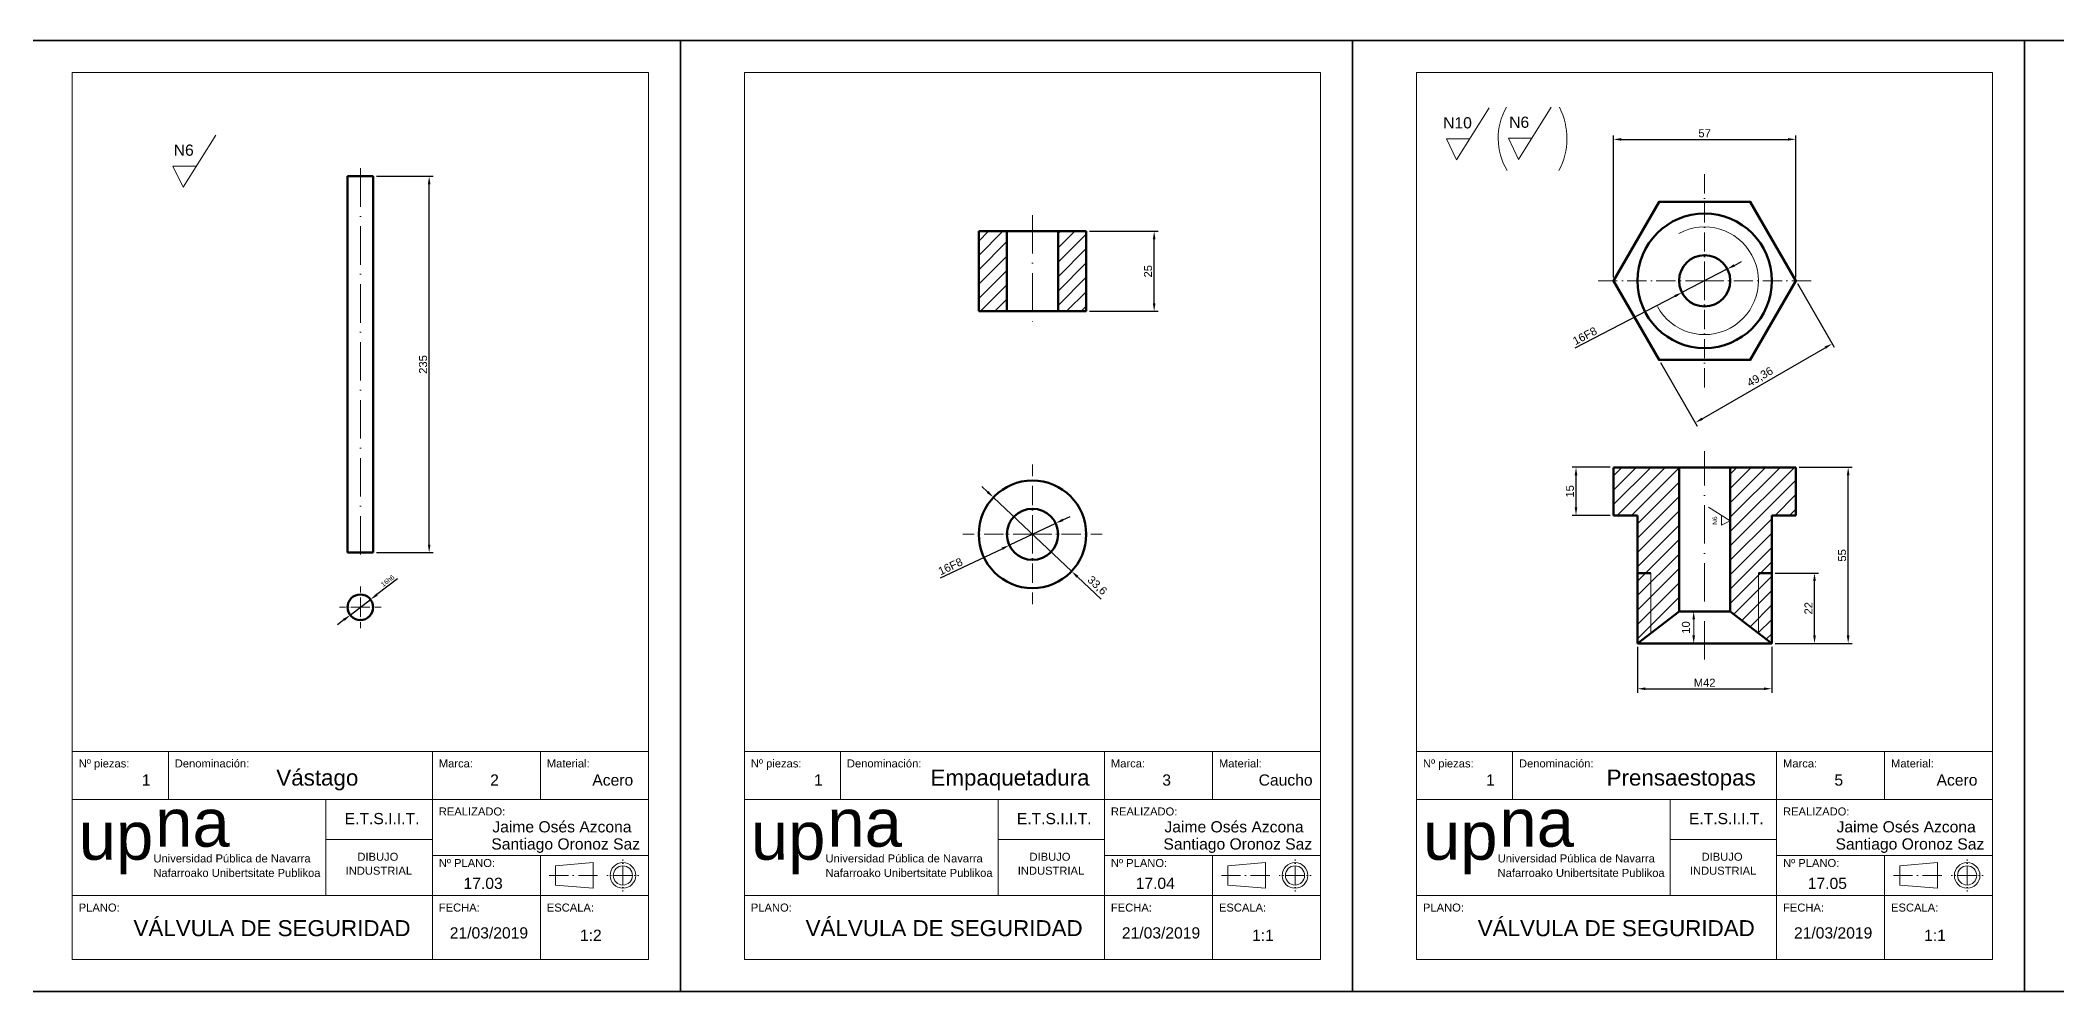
# Model space of a CAD drawing. Header units: millimetres. Extents: x 1800 to 4530, y 1899 to 2196.
# Drawn here: x 2440 to 3070, y 1899 to 2196 of the extents above; entities that cross this region are included whole.
import ezdxf

# ---------------------------------------------------------------- set-up
doc = ezdxf.new("R2010")
doc.units = ezdxf.units.MM
doc.linetypes.add('ACAD_ISO10W100', pattern=[18, 12, -3, 0, -3])
for name, color, linetype, lineweight in [('010_formato', 5, 'Continuous', 35), ('015_cajetin', 4, 'Continuous', 18), ('020-rotulación_textos', 4, 'Continuous', 18), ('030_linea_continua_gruesa', 7, 'Continuous', 50), ('031_linea_continua_fina', 4, 'Continuous', 18), ('034_ejes', 2, 'ACAD_ISO10W100', 18), ('035_rayados_sombreados', 3, 'Continuous', 18), ('040_cotas.', 1, 'Continuous', 18)]:
    doc.layers.add(name, color=color, linetype=linetype, lineweight=lineweight)
doc.styles.add('Arial 1.5', font='arial.ttf', dxfattribs={"height": 1.5})
doc.styles.add('Arial 15', font='arial.ttf', dxfattribs={"height": 15})
doc.styles.add('Arial 2.5', font='arial.ttf', dxfattribs={"height": 2.5})
doc.styles.add('Arial 3.5', font='arial.ttf', dxfattribs={"height": 3.5})
doc.styles.add('Arial 5', font='arial.ttf', dxfattribs={"height": 5})
doc.dimstyles.new('Cotas', dxfattribs={"dimtxt": 2.5, "dimasz": 2.5, "dimexe": 1.25, "dimexo": 1, "dimtad": 1, "dimtxsty": 'Arial 2.5', "dimcen": 2.5, "dimadec": 0, "dimazin": 0, "dimtfac": 1, "dimtmove": 0, "dimatfit": 3, "dimfxl": 1, "dimarcsym": 0})
doc.dimstyles.new('COTAS FIGURA 1', dxfattribs={"dimtxt": 1.5, "dimasz": 2.5, "dimexe": 1.25, "dimexo": 1, "dimtad": 1, "dimtxsty": 'Arial 1.5', "dimcen": 2.5, "dimadec": 0, "dimazin": 0, "dimtfac": 1, "dimtmove": 0, "dimatfit": 3, "dimfxl": 1, "dimarcsym": 0})

# ---------------------------------------------------------------- blocks, each defined once
blk = doc.blocks.new('*D18')
at = {"layer": '040_cotas.', "color": 0, "lineweight": -2, "transparency": 16777216}
for p, q in [((2544.98, 2153.12), (2562.72, 2153.12)), ((2561.47, 2038.12), (2561.47, 2150.62)), ((2544.98, 2035.62), (2562.72, 2035.62))]:
    blk.add_line(p, q, dxfattribs=at)
at = {"layer": '040_cotas.', "color": 0, "transparency": 16777216}
for points in [[(2561.06, 2150.62), (2561.89, 2150.62), (2561.47, 2153.12)], [(2561.06, 2038.12), (2561.89, 2038.12), (2561.47, 2035.62)]]:
    blk.add_solid(points, dxfattribs=at)
at = {"layer": 'Defpoints', "color": 0, "transparency": 16777216}
for p in [(2543.98, 2153.12), (2561.47, 2153.12), (2543.98, 2035.62)]:
    blk.add_point(p, dxfattribs=at)
at = {"layer": '040_cotas.', "color": 0, "transparency": 16777216, "insert": (2559.57, 2094.37), "char_height": 2.5, "attachment_point": 5, "rotation": 90, "style": 'Arial 2.5'}
blk.add_mtext('235', dxfattribs=at)
blk = doc.blocks.new('*D23')
at = {"layer": '040_cotas.', "color": 0, "lineweight": -2, "transparency": 16777216}
for p, q in [((2767.78, 2135.97), (2789.24, 2135.97)), ((2787.99, 2113.47), (2787.99, 2133.47)), ((2767.78, 2110.97), (2789.24, 2110.97))]:
    blk.add_line(p, q, dxfattribs=at)
at = {"layer": '040_cotas.', "color": 0, "transparency": 16777216}
for points in [[(2787.58, 2133.47), (2788.41, 2133.47), (2787.99, 2135.97)], [(2787.58, 2113.47), (2788.41, 2113.47), (2787.99, 2110.97)]]:
    blk.add_solid(points, dxfattribs=at)
at = {"layer": 'Defpoints', "color": 0, "transparency": 16777216}
for p in [(2766.78, 2135.97), (2787.99, 2135.97), (2766.78, 2110.97)]:
    blk.add_point(p, dxfattribs=at)
at = {"layer": '040_cotas.', "color": 0, "transparency": 16777216, "insert": (2786.09, 2123.47), "char_height": 2.5, "attachment_point": 5, "rotation": 90, "style": 'Arial 2.5'}
blk.add_mtext('25', dxfattribs=at)
blk = doc.blocks.new('*D24')
at = {"layer": '040_cotas.', "color": 0, "lineweight": -2, "transparency": 16777216}
for p, q in [((2757.21, 2044.77), (2742.74, 2037.92)), ((2759.47, 2045.84), (2761.73, 2046.91)), ((2721.22, 2027.73), (2740.48, 2036.85))]:
    blk.add_line(p, q, dxfattribs=at)
at = {"layer": '040_cotas.', "color": 0, "transparency": 16777216}
for points in [[(2759.29, 2046.21), (2759.64, 2045.46), (2757.21, 2044.77)], [(2740.31, 2037.23), (2740.66, 2036.47), (2742.74, 2037.92)]]:
    blk.add_solid(points, dxfattribs=at)
at = {"layer": 'Defpoints', "color": 0, "transparency": 16777216}
for p in [(2757.21, 2044.77), (2742.74, 2037.92)]:
    blk.add_point(p, dxfattribs=at)
at = {"layer": '040_cotas.', "color": 0, "transparency": 16777216, "insert": (2724.33, 2031.31), "char_height": 2.5, "attachment_point": 5, "rotation": 25.32961, "style": 'Arial 2.5'}
blk.add_mtext('16F8', dxfattribs=at)
blk = doc.blocks.new('*D25')
at = {"layer": '040_cotas.', "color": 0, "lineweight": -2, "transparency": 16777216}
for p, q in [((2735.94, 2054.6), (2734.13, 2056.31)), ((2737.76, 2052.88), (2762.19, 2029.81)), ((2771.45, 2021.06), (2764.01, 2028.09))]:
    blk.add_line(p, q, dxfattribs=at)
at = {"layer": '040_cotas.', "color": 0, "transparency": 16777216}
for points in [[(2736.23, 2054.9), (2735.66, 2054.29), (2737.76, 2052.88)], [(2764.29, 2028.39), (2763.72, 2027.79), (2762.19, 2029.81)]]:
    blk.add_solid(points, dxfattribs=at)
at = {"layer": 'Defpoints', "color": 0, "transparency": 16777216}
for p in [(2737.76, 2052.88), (2762.19, 2029.81)]:
    blk.add_point(p, dxfattribs=at)
at = {"layer": '040_cotas.', "color": 0, "transparency": 16777216, "insert": (2770.1, 2025.26), "char_height": 2.5, "attachment_point": 5, "rotation": 316.6335, "style": 'Arial 2.5'}
blk.add_mtext('33,6', dxfattribs=at)
blk = doc.blocks.new('*D70')
at = {"layer": '040_cotas.', "color": 0, "lineweight": -2, "transparency": 16777216}
for p, q in [((2931.48, 2121.5), (2931.48, 2165.9)), ((2933.98, 2164.65), (2985.98, 2164.65)), ((2988.48, 2121.5), (2988.48, 2165.9))]:
    blk.add_line(p, q, dxfattribs=at)
at = {"layer": '040_cotas.', "color": 0, "transparency": 16777216}
for points in [[(2933.98, 2165.07), (2933.98, 2164.23), (2931.48, 2164.65)], [(2985.98, 2165.07), (2985.98, 2164.23), (2988.48, 2164.65)]]:
    blk.add_solid(points, dxfattribs=at)
at = {"layer": 'Defpoints', "color": 0, "transparency": 16777216}
for p in [(2988.48, 2164.65), (2931.48, 2120.5), (2988.48, 2120.5)]:
    blk.add_point(p, dxfattribs=at)
at = {"layer": '040_cotas.', "color": 0, "transparency": 16777216, "insert": (2959.98, 2166.55), "char_height": 2.5, "attachment_point": 5, "style": 'Arial 2.5'}
blk.add_mtext('57', dxfattribs=at)
blk = doc.blocks.new('*D71')
at = {"layer": '040_cotas.', "color": 0, "lineweight": -2, "transparency": 16777216}
for p, q in [((2988.98, 2119.63), (3000.44, 2099.78)), ((2959.23, 2077.43), (2997.65, 2099.61)), ((2946.23, 2094.95), (2957.69, 2075.1))]:
    blk.add_line(p, q, dxfattribs=at)
at = {"layer": '040_cotas.', "color": 0, "transparency": 16777216}
for points in [[(2997.44, 2099.97), (2997.86, 2099.25), (2999.81, 2100.86)], [(2959.02, 2077.79), (2959.44, 2077.07), (2957.06, 2076.18)]]:
    blk.add_solid(points, dxfattribs=at)
at = {"layer": 'Defpoints', "color": 0, "transparency": 16777216}
for p in [(2988.48, 2120.5), (2999.81, 2100.86), (2945.73, 2095.82)]:
    blk.add_point(p, dxfattribs=at)
at = {"layer": '040_cotas.', "color": 0, "transparency": 16777216, "insert": (2977.37, 2090.37), "char_height": 2.5, "attachment_point": 5, "rotation": 30, "style": 'Arial 2.5'}
blk.add_mtext('49,36', dxfattribs=at)
blk = doc.blocks.new('*D72')
at = {"layer": '040_cotas.', "color": 0, "lineweight": -2, "transparency": 16777216}
for p, q in [((2967.08, 2124.18), (2952.87, 2116.82)), ((2969.3, 2125.32), (2971.52, 2126.47)), ((2919.58, 2099.6), (2950.65, 2115.67))]:
    blk.add_line(p, q, dxfattribs=at)
at = {"layer": '040_cotas.', "color": 0, "transparency": 16777216}
for points in [[(2969.11, 2125.69), (2969.49, 2124.95), (2967.08, 2124.18)], [(2950.46, 2116.04), (2950.84, 2115.3), (2952.87, 2116.82)]]:
    blk.add_solid(points, dxfattribs=at)
at = {"layer": 'Defpoints', "color": 0, "transparency": 16777216}
for p in [(2967.08, 2124.18), (2952.87, 2116.82)]:
    blk.add_point(p, dxfattribs=at)
at = {"layer": '040_cotas.', "color": 0, "transparency": 16777216, "insert": (2922.56, 2103.29), "char_height": 2.5, "attachment_point": 5, "rotation": 27.35288, "style": 'Arial 2.5'}
blk.add_mtext('16F8', dxfattribs=at)
blk = doc.blocks.new('*D73')
at = {"layer": '040_cotas.', "color": 0, "lineweight": -2, "transparency": 16777216}
for p, q in [((2981.98, 2029.26), (2995.56, 2029.26)), ((2994.31, 2009.76), (2994.31, 2026.76)), ((2981.98, 2007.26), (2995.56, 2007.26))]:
    blk.add_line(p, q, dxfattribs=at)
at = {"layer": '040_cotas.', "color": 0, "transparency": 16777216}
for points in [[(2993.9, 2026.76), (2994.73, 2026.76), (2994.31, 2029.26)], [(2993.9, 2009.76), (2994.73, 2009.76), (2994.31, 2007.26)]]:
    blk.add_solid(points, dxfattribs=at)
at = {"layer": 'Defpoints', "color": 0, "transparency": 16777216}
for p in [(2980.98, 2029.26), (2994.31, 2029.26), (2980.98, 2007.26)]:
    blk.add_point(p, dxfattribs=at)
at = {"layer": '040_cotas.', "color": 0, "transparency": 16777216, "insert": (2992.43, 2018.26), "char_height": 2.5, "attachment_point": 5, "rotation": 90, "style": 'Arial 2.5'}
blk.add_mtext('22', dxfattribs=at)
blk = doc.blocks.new('*D74')
at = {"layer": '040_cotas.', "color": 0, "lineweight": -2, "transparency": 16777216}
for p, q in [((2989.48, 2062.26), (3006.08, 2062.26)), ((3004.83, 2009.76), (3004.83, 2059.76)), ((2981.98, 2007.26), (3006.08, 2007.26))]:
    blk.add_line(p, q, dxfattribs=at)
at = {"layer": '040_cotas.', "color": 0, "transparency": 16777216}
for points in [[(3004.41, 2059.76), (3005.24, 2059.76), (3004.83, 2062.26)], [(3004.41, 2009.76), (3005.24, 2009.76), (3004.83, 2007.26)]]:
    blk.add_solid(points, dxfattribs=at)
at = {"layer": 'Defpoints', "color": 0, "transparency": 16777216}
for p in [(2988.48, 2062.26), (3004.83, 2062.26), (2980.98, 2007.26)]:
    blk.add_point(p, dxfattribs=at)
at = {"layer": '040_cotas.', "color": 0, "transparency": 16777216, "insert": (3002.93, 2034.76), "char_height": 2.5, "attachment_point": 5, "rotation": 90, "style": 'Arial 2.5'}
blk.add_mtext('55', dxfattribs=at)
blk = doc.blocks.new('*D75')
at = {"layer": '040_cotas.', "color": 0, "lineweight": -2, "transparency": 16777216}
for p, q in [((2930.48, 2062.26), (2918.55, 2062.26)), ((2919.8, 2049.76), (2919.8, 2059.76)), ((2930.48, 2047.26), (2918.55, 2047.26))]:
    blk.add_line(p, q, dxfattribs=at)
at = {"layer": '040_cotas.', "color": 0, "transparency": 16777216}
for points in [[(2919.38, 2059.76), (2920.21, 2059.76), (2919.8, 2062.26)], [(2919.38, 2049.76), (2920.21, 2049.76), (2919.8, 2047.26)]]:
    blk.add_solid(points, dxfattribs=at)
at = {"layer": 'Defpoints', "color": 0, "transparency": 16777216}
for p in [(2919.8, 2062.26), (2931.48, 2062.26), (2931.48, 2047.26)]:
    blk.add_point(p, dxfattribs=at)
at = {"layer": '040_cotas.', "color": 0, "transparency": 16777216, "insert": (2917.9, 2054.76), "char_height": 2.5, "attachment_point": 5, "rotation": 90, "style": 'Arial 2.5'}
blk.add_mtext('15', dxfattribs=at)
blk = doc.blocks.new('*D76')
at = {"layer": '040_cotas.', "color": 0, "lineweight": -2, "transparency": 16777216}
for p, q in [((2938.98, 2006.26), (2938.98, 1991.88)), ((2980.98, 2006.26), (2980.98, 1991.88)), ((2941.48, 1993.13), (2978.48, 1993.13))]:
    blk.add_line(p, q, dxfattribs=at)
at = {"layer": '040_cotas.', "color": 0, "transparency": 16777216}
for points in [[(2941.48, 1993.55), (2941.48, 1992.71), (2938.98, 1993.13)], [(2978.48, 1993.55), (2978.48, 1992.71), (2980.98, 1993.13)]]:
    blk.add_solid(points, dxfattribs=at)
at = {"layer": 'Defpoints', "color": 0, "transparency": 16777216}
for p in [(2938.98, 2007.26), (2980.98, 2007.26), (2980.98, 1993.13)]:
    blk.add_point(p, dxfattribs=at)
at = {"layer": '040_cotas.', "color": 0, "transparency": 16777216, "insert": (2959.98, 1995.01), "char_height": 2.5, "attachment_point": 5, "style": 'Arial 2.5'}
blk.add_mtext('M42', dxfattribs=at)
blk = doc.blocks.new('*D140')
at = {"layer": '040_cotas.', "color": 0, "lineweight": -2, "transparency": 16777216}
for p, q in [((2551.57, 2027.42), (2545.14, 2022.51)), ((2536.8, 2016.14), (2543.15, 2020.99)), ((2534.81, 2014.62), (2532.82, 2013.1))]:
    blk.add_line(p, q, dxfattribs=at)
at = {"layer": '040_cotas.', "color": 0, "transparency": 16777216}
for points in [[(2544.89, 2022.84), (2545.39, 2022.18), (2543.15, 2020.99)], [(2534.56, 2014.95), (2535.06, 2014.29), (2536.8, 2016.14)]]:
    blk.add_solid(points, dxfattribs=at)
at = {"layer": 'Defpoints', "color": 0, "transparency": 16777216}
for p in [(2536.8, 2016.14), (2543.15, 2020.99)]:
    blk.add_point(p, dxfattribs=at)
at = {"layer": '040_cotas.', "color": 0, "transparency": 16777216, "insert": (2548.5, 2026.83), "char_height": 1.5, "attachment_point": 5, "rotation": 37.36722, "style": 'Arial 1.5'}
blk.add_mtext('16h6', dxfattribs=at)

msp = doc.modelspace()

# ---------------------------------------------------------------- hatches: boundary and pattern name
at = {"layer": '035_rayados_sombreados'}
h = msp.add_hatch(dxfattribs=at)
h.set_pattern_fill('ANSI31', color=256)
h.set_pattern_definition([(45, (-1716.0092, 2133.4253), (-2.245064, 2.245064), [])])
h.paths.add_polyline_path([(2733.175, 2110.968), (2741.975, 2110.968), (2741.975, 2135.968), (2733.175, 2135.968)])
h.paths.add_polyline_path([(2766.775, 2135.968), (2757.975, 2135.968), (2757.975, 2110.968), (2766.775, 2110.968)])
h = msp.add_hatch(dxfattribs=at)
h.set_pattern_fill('ANSI31', color=256)
h.set_pattern_definition([(45, (653.9707, 2327.99), (-2.245064, 2.245064), [])])
h.paths.add_polyline_path([(2951.975, 2062.257), (2931.475, 2062.257), (2931.475, 2047.257), (2938.975, 2047.257), (2938.975, 2029.257), (2943.175, 2029.257), (2943.175, 2010.488), (2951.975, 2017.257)])
h.paths.add_polyline_path([(2980.975, 2047.257), (2988.475, 2047.257), (2988.475, 2062.257), (2967.975, 2062.257), (2967.975, 2017.257), (2976.775, 2010.488), (2976.775, 2029.257), (2980.975, 2029.257)])
h.paths.add_polyline_path([(2943.175, 2029.257), (2938.975, 2029.257), (2938.975, 2007.257), (2943.175, 2010.488)])
h.paths.add_polyline_path([(2980.975, 2029.257), (2976.775, 2029.257), (2976.775, 2010.488), (2980.975, 2007.257)])

# ---------------------------------------------------------------- linework, layer by layer
at = {"layer": '010_formato'}
for p, q in [((2429.975, 2195.563), (2639.975, 2195.563)), ((2639.975, 2195.563), (2639.975, 1898.563)), ((2639.975, 2195.563), (2849.975, 2195.563)), ((2849.975, 2195.563), (2849.975, 1898.563)), ((2849.975, 2195.563), (3059.975, 2195.563)), ((3059.975, 2195.563), (3059.975, 1898.563)), ((3059.975, 2195.563), (3269.975, 2195.563)), ((2639.975, 1898.563), (2429.975, 1898.563)), ((2849.975, 1898.563), (2639.975, 1898.563)), ((3059.975, 1898.563), (2849.975, 1898.563)), ((3269.975, 1898.563), (3059.975, 1898.563))]:
    msp.add_line(p, q, dxfattribs=at)
at = {"layer": '015_cajetin'}
for p, q in [((2449.975, 2185.563), (2629.975, 2185.563)), ((2449.975, 1908.563), (2449.975, 2185.563)), ((2629.975, 2185.563), (2629.975, 1908.563)), ((2659.975, 2185.563), (2839.975, 2185.563)), ((2659.975, 1908.563), (2659.975, 2185.563)), ((2839.975, 2185.563), (2839.975, 1908.563)), ((2869.975, 2185.563), (3049.975, 2185.563)), ((2869.975, 1908.563), (2869.975, 2185.563)), ((3049.975, 2185.563), (3049.975, 1908.563)), ((2629.975, 1973.563), (2449.975, 1973.563)), ((2479.975, 1958.563), (2479.975, 1973.563)), ((2562.475, 1908.563), (2562.475, 1973.563)), ((2596.225, 1958.563), (2596.225, 1973.563)), ((2839.975, 1973.563), (2659.975, 1973.563)), ((2689.975, 1958.563), (2689.975, 1973.563)), ((2772.475, 1908.563), (2772.475, 1973.563)), ((2806.225, 1958.563), (2806.225, 1973.563)), ((3049.975, 1973.563), (2869.975, 1973.563)), ((2899.975, 1958.563), (2899.975, 1973.563)), ((2982.475, 1908.563), (2982.475, 1973.563)), ((3016.225, 1958.563), (3016.225, 1973.563)), ((2629.975, 1958.563), (2449.975, 1958.563)), ((2529.197, 1928.563), (2529.197, 1958.563)), ((2562.475, 1958.563), (2629.975, 1958.563)), ((2839.975, 1958.563), (2659.975, 1958.563)), ((2739.197, 1928.563), (2739.197, 1958.563)), ((2772.475, 1958.563), (2839.975, 1958.563)), ((3049.975, 1958.563), (2869.975, 1958.563)), ((2949.197, 1928.563), (2949.197, 1958.563)), ((2982.475, 1958.563), (3049.975, 1958.563)), ((2562.475, 1946.063), (2529.197, 1946.063)), ((2562.475, 1941.063), (2629.975, 1941.063)), ((2596.225, 1941.063), (2596.225, 1908.563)), ((2772.475, 1946.063), (2739.197, 1946.063)), ((2772.475, 1941.063), (2839.975, 1941.063)), ((2806.225, 1941.063), (2806.225, 1908.563)), ((2982.475, 1946.063), (2949.197, 1946.063)), ((2982.475, 1941.063), (3049.975, 1941.063)), ((3016.225, 1941.063), (3016.225, 1908.563)), ((2629.975, 1928.563), (2449.975, 1928.563)), ((2839.975, 1928.563), (2659.975, 1928.563)), ((3049.975, 1928.563), (2869.975, 1928.563)), ((2629.975, 1908.563), (2449.975, 1908.563)), ((2839.975, 1908.563), (2659.975, 1908.563)), ((3049.975, 1908.563), (2869.975, 1908.563))]:
    msp.add_line(p, q, dxfattribs=at)
at = {"layer": '030_linea_continua_gruesa'}
for p, q in [((2535.975, 2153.116), (2535.975, 2035.616)), ((2543.975, 2153.116), (2535.975, 2153.116)), ((2543.975, 2035.616), (2543.975, 2153.116)), ((2733.175, 2135.968), (2749.975, 2135.968)), ((2733.175, 2135.968), (2733.175, 2110.968)), ((2741.975, 2110.968), (2741.975, 2135.968)), ((2766.775, 2135.968), (2749.975, 2135.968)), ((2757.975, 2110.968), (2757.975, 2135.968)), ((2766.775, 2135.968), (2766.775, 2110.968)), ((2733.175, 2110.968), (2749.975, 2110.968)), ((2766.775, 2110.968), (2749.975, 2110.968)), ((2931.475, 2047.257), (2931.475, 2062.257)), ((2931.475, 2062.257), (2959.975, 2062.257)), ((2951.975, 2017.257), (2951.975, 2062.257)), ((2988.475, 2062.257), (2959.975, 2062.257)), ((2967.975, 2017.257), (2967.975, 2062.257)), ((2988.475, 2047.257), (2988.475, 2062.257)), ((2938.975, 2047.257), (2931.475, 2047.257)), ((2938.975, 2007.257), (2938.975, 2047.257)), ((2980.975, 2007.257), (2980.975, 2047.257)), ((2980.975, 2047.257), (2988.475, 2047.257)), ((2535.975, 2035.616), (2543.975, 2035.616)), ((2943.175, 2029.257), (2938.975, 2029.257)), ((2976.775, 2029.257), (2980.975, 2029.257)), ((2951.975, 2017.257), (2938.975, 2007.257)), ((2951.975, 2017.257), (2959.975, 2017.257)), ((2967.975, 2017.257), (2959.975, 2017.257)), ((2967.975, 2017.257), (2980.975, 2007.257)), ((2959.975, 2007.257), (2938.975, 2007.257)), ((2959.975, 2007.257), (2943.175, 2007.257)), ((2959.975, 2007.257), (2980.975, 2007.257)), ((2959.975, 2007.257), (2976.775, 2007.257))]:
    msp.add_line(p, q, dxfattribs=at)
msp.add_lwpolyline([(2931.475, 2120.499), (2945.725, 2095.818), (2974.225, 2095.818), (2988.475, 2120.499), (2974.225, 2145.181), (2945.725, 2145.181)], close=True, dxfattribs=at)
for centre, radius in [((2959.975, 2120.499), 21), ((2959.975, 2120.499), 8), ((2749.975, 2041.343), 16.8), ((2749.975, 2041.343), 8), ((2539.975, 2018.567), 4)]:
    msp.add_circle(centre, radius, dxfattribs=at)
at = {"layer": '031_linea_continua_fina'}
for p, q in [((2943.175, 2010.488), (2943.175, 2029.257)), ((2976.775, 2010.488), (2976.775, 2029.257)), ((2600.981, 1937.844), (2612.742, 1938.844)), ((2600.981, 1937.844), (2600.981, 1931.844)), ((2612.742, 1938.844), (2612.742, 1930.844)), ((2622.004, 1938.644), (2622.004, 1938.644)), ((2810.981, 1937.844), (2822.742, 1938.844)), ((2810.981, 1937.844), (2810.981, 1931.844)), ((2822.742, 1938.844), (2822.742, 1930.844)), ((2832.004, 1938.644), (2832.004, 1938.644)), ((3020.981, 1937.844), (3032.742, 1938.844)), ((3020.981, 1937.844), (3020.981, 1931.844)), ((3032.742, 1938.844), (3032.742, 1930.844)), ((3042.004, 1938.644), (3042.004, 1938.644)), ((2600.981, 1931.844), (2612.742, 1930.844)), ((2810.981, 1931.844), (2822.742, 1930.844)), ((3020.981, 1931.844), (3032.742, 1930.844))]:
    msp.add_line(p, q, dxfattribs=at)
for centre, radius in [((2622.004, 1934.844), 4), ((2622.004, 1934.844), 3), ((2832.004, 1934.844), 4), ((2832.004, 1934.844), 3), ((3042.004, 1934.844), 4), ((3042.004, 1934.844), 3)]:
    msp.add_circle(centre, radius, dxfattribs=at)
msp.add_arc((2959.975, 2120.499), 16.8, 208.550402, 118.550402, dxfattribs=at)
at = {"layer": '034_ejes'}
for p, q in [((2539.975, 2155.616), (2539.975, 2033.116)), ((2749.975, 2140.968), (2749.975, 2105.968)), ((2959.975, 2002.257), (2959.975, 2067.257)), ((2959.975, 2002.257), (2959.975, 2067.257)), ((2959.975, 2062.257), (2959.975, 2062.257)), ((2959.975, 2062.257), (2959.975, 2062.257))]:
    msp.add_line(p, q, dxfattribs=at)
at = {"layer": '034_ejes', "ltscale": 0.5}
for p, q in [((2959.975, 2120.499), (2959.975, 2153.999)), ((2959.975, 2120.499), (2926.475, 2120.499)), ((2959.975, 2120.499), (2993.475, 2120.499)), ((2959.975, 2120.499), (2959.975, 2086.999)), ((2749.975, 2041.343), (2749.975, 2063.143)), ((2749.975, 2041.343), (2728.175, 2041.343)), ((2749.975, 2041.343), (2749.975, 2019.543)), ((2749.975, 2041.343), (2771.775, 2041.343)), ((2598.981, 1934.844), (2614.742, 1934.844)), ((2808.981, 1934.844), (2824.742, 1934.844)), ((3018.981, 1934.844), (3034.742, 1934.844))]:
    msp.add_line(p, q, dxfattribs=at)
at = {"layer": '034_ejes', "ltscale": 0.25}
for p, q in [((2539.975, 2018.567), (2539.975, 2025.067)), ((2539.975, 2018.567), (2533.475, 2018.567)), ((2539.975, 2018.567), (2539.975, 2012.067)), ((2539.975, 2018.567), (2546.475, 2018.567)), ((2622.004, 1934.844), (2617.004, 1934.844)), ((2622.004, 1934.844), (2622.004, 1939.844)), ((2622.004, 1934.844), (2627.004, 1934.844)), ((2622.004, 1934.844), (2622.004, 1929.844)), ((2832.004, 1934.844), (2827.004, 1934.844)), ((2832.004, 1934.844), (2832.004, 1939.844)), ((2832.004, 1934.844), (2837.004, 1934.844)), ((2832.004, 1934.844), (2832.004, 1929.844)), ((3042.004, 1934.844), (3037.004, 1934.844)), ((3042.004, 1934.844), (3042.004, 1939.844)), ((3042.004, 1934.844), (3047.004, 1934.844)), ((3042.004, 1934.844), (3042.004, 1929.844))]:
    msp.add_line(p, q, dxfattribs=at)
at = {"layer": '040_cotas.'}
for p, q in [((2882.443, 2158.225), (2892.692, 2174.511)), ((2901.833, 2158.401), (2912.082, 2174.688)), ((2484.565, 2149.694), (2494.815, 2165.98)), ((2879.284, 2164.821), (2882.443, 2158.225)), ((2879.284, 2164.821), (2886.593, 2164.821)), ((2898.675, 2164.997), (2901.833, 2158.401)), ((2898.675, 2164.997), (2905.984, 2164.997)), ((2481.407, 2156.29), (2484.565, 2149.694)), ((2481.407, 2156.29), (2488.716, 2156.29)), ((2967.975, 2045.543), (2961.23, 2049.788)), ((2965.243, 2044.235), (2965.243, 2047.262)), ((2965.243, 2044.235), (2967.975, 2045.543)), ((2956.557, 2014.757), (2956.557, 2009.757))]:
    msp.add_line(p, q, dxfattribs=at)
for centre, radius, start, end in [((2915.204, 2164.997), 19.716, 150.560438, 210.718978), ((2895.488, 2164.997), 21.47, 332.023602, 26.831193)]:
    msp.add_arc(centre, radius, start, end, dxfattribs=at)
for points in [[(2956.141, 2014.757), (2956.974, 2014.757), (2956.557, 2017.257)], [(2956.141, 2009.757), (2956.974, 2009.757), (2956.557, 2007.257)]]:
    msp.add_solid(points, dxfattribs=at)

# ---------------------------------------------------------------- texts
at = {"layer": '020-rotulación_textos'}
for s, height, style, p in [('Nº piezas:', 2.5, 'Arial 2.5', (2451.975, 1968.563)), ('1', 3.5, 'Arial 3.5', (2471.704, 1962.887)), ('Denominación:', 2.5, 'Arial 2.5', (2481.975, 1968.563)), ('Vástago', 5, 'Arial 5', (2513.71, 1962.887)), ('Marca:', 2.5, 'Arial 2.5', (2564.475, 1968.563)), ('2', 3.5, 'Arial 3.5', (2580.53, 1962.887)), ('Material:', 2.5, 'Arial 2.5', (2598.225, 1968.563)), ('Acero', 3.5, 'Arial 3.5', (2612.447, 1962.887)), ('Nº piezas:', 2.5, 'Arial 2.5', (2661.975, 1968.563)), ('1', 3.5, 'Arial 3.5', (2681.704, 1962.887)), ('Denominación:', 2.5, 'Arial 2.5', (2691.975, 1968.563)), ('Empaquetadura', 5, 'Arial 5', (2718.101, 1962.887)), ('Marca:', 2.5, 'Arial 2.5', (2774.475, 1968.563)), ('3', 3.5, 'Arial 3.5', (2790.53, 1962.887)), ('Material:', 2.5, 'Arial 2.5', (2808.225, 1968.563)), ('Caucho', 3.5, 'Arial 3.5', (2820.637, 1962.887)), ('Nº piezas:', 2.5, 'Arial 2.5', (2871.975, 1968.563)), ('1', 3.5, 'Arial 3.5', (2891.704, 1962.887)), ('Denominación:', 2.5, 'Arial 2.5', (2901.975, 1968.563)), ('Prensaestopas', 5, 'Arial 5', (2929.356, 1962.887)), ('Marca:', 2.5, 'Arial 2.5', (2984.475, 1968.563)), ('5', 3.5, 'Arial 3.5', (3000.53, 1962.887)), ('Material:', 2.5, 'Arial 2.5', (3018.225, 1968.563)), ('Acero', 3.5, 'Arial 3.5', (3032.447, 1962.887)), ('E.T.S.I.I.T.', 3.5, 'Arial 3.5', (2535.079, 1950.843)), ('REALIZADO:', 2.5, 'Arial 2.5', (2564.475, 1953.563)), ('E.T.S.I.I.T.', 3.5, 'Arial 3.5', (2745.079, 1950.843)), ('REALIZADO:', 2.5, 'Arial 2.5', (2774.475, 1953.563)), ('E.T.S.I.I.T.', 3.5, 'Arial 3.5', (2955.079, 1950.843)), ('REALIZADO:', 2.5, 'Arial 2.5', (2984.475, 1953.563)), ('up', 15, 'Arial 15', (2451.975, 1939.754)), ('Jaime Osés Azcona', 3.5, 'Arial 3.5', (2581.212, 1948.279)), ('up', 15, 'Arial 15', (2661.975, 1939.754)), ('Jaime Osés Azcona', 3.5, 'Arial 3.5', (2791.212, 1948.279)), ('up', 15, 'Arial 15', (2871.975, 1939.754)), ('Jaime Osés Azcona', 3.5, 'Arial 3.5', (3001.212, 1948.279)), ('Universidad Pública de Navarra', 2.5, 'Arial 2.5', (2475.317, 1938.908)), ('DIBUJO', 2.5, 'Arial 2.5', (2539.035, 1939.428)), ('Santiago Oronoz Saz', 3.5, 'Arial 3.5', (2580.888, 1942.922)), ('Universidad Pública de Navarra', 2.5, 'Arial 2.5', (2685.317, 1938.908)), ('DIBUJO', 2.5, 'Arial 2.5', (2749.035, 1939.428)), ('Santiago Oronoz Saz', 3.5, 'Arial 3.5', (2790.888, 1942.922)), ('Universidad Pública de Navarra', 2.5, 'Arial 2.5', (2895.317, 1938.908)), ('DIBUJO', 2.5, 'Arial 2.5', (2959.035, 1939.428)), ('Santiago Oronoz Saz', 3.5, 'Arial 3.5', (3000.888, 1942.922)), ('Nafarroako Unibertsitate Publikoa ', 2.5, 'Arial 2.5', (2475.287, 1934.385)), ('INDUSTRIAL', 2.5, 'Arial 2.5', (2535.374, 1935.069)), ('Nº PLANO:', 2.5, 'Arial 2.5', (2564.475, 1937.477)), ('17.03', 3.5, 'Arial 3.5', (2572.213, 1930.625)), ('Nafarroako Unibertsitate Publikoa ', 2.5, 'Arial 2.5', (2685.287, 1934.385)), ('INDUSTRIAL', 2.5, 'Arial 2.5', (2745.374, 1935.069)), ('Nº PLANO:', 2.5, 'Arial 2.5', (2774.475, 1937.477)), ('17.04', 3.5, 'Arial 3.5', (2782.213, 1930.625)), ('Nafarroako Unibertsitate Publikoa ', 2.5, 'Arial 2.5', (2895.287, 1934.385)), ('INDUSTRIAL', 2.5, 'Arial 2.5', (2955.374, 1935.069)), ('Nº PLANO:', 2.5, 'Arial 2.5', (2984.475, 1937.477)), ('17.05', 3.5, 'Arial 3.5', (2992.213, 1930.625)), ('PLANO:', 2.5, 'Arial 2.5', (2451.975, 1923.563)), ('VÁLVULA DE SEGURIDAD', 5, 'Arial 5', (2469.097, 1915.883)), ('FECHA:', 2.5, 'Arial 2.5', (2564.475, 1923.563)), ('ESCALA:', 2.5, 'Arial 2.5', (2598.225, 1923.563)), ('PLANO:', 2.5, 'Arial 2.5', (2661.975, 1923.563)), ('VÁLVULA DE SEGURIDAD', 5, 'Arial 5', (2679.097, 1915.883)), ('FECHA:', 2.5, 'Arial 2.5', (2774.475, 1923.563)), ('ESCALA:', 2.5, 'Arial 2.5', (2808.225, 1923.563)), ('PLANO:', 2.5, 'Arial 2.5', (2871.975, 1923.563)), ('VÁLVULA DE SEGURIDAD', 5, 'Arial 5', (2889.097, 1915.883)), ('FECHA:', 2.5, 'Arial 2.5', (2984.475, 1923.563)), ('ESCALA:', 2.5, 'Arial 2.5', (3018.225, 1923.563)), ('21/03/2019', 3.5, 'Arial 3.5', (2567.899, 1915.154)), ('1:2', 3.5, 'Arial 3.5', (2608.565, 1914.408)), ('21/03/2019', 3.5, 'Arial 3.5', (2777.899, 1915.154)), ('1:1', 3.5, 'Arial 3.5', (2818.565, 1914.408)), ('21/03/2019', 3.5, 'Arial 3.5', (2987.899, 1915.154)), ('1:1', 3.5, 'Arial 3.5', (3028.565, 1914.408))]:
    msp.add_text(s, height=height, dxfattribs=dict(at, style=style)).set_placement(p)
at = {"layer": '020-rotulación_textos', "color": 240, "true_color": 0xed1f24, "style": 'Arial 15'}
for p in [(2475.864, 1943.809), (2685.864, 1943.809), (2895.864, 1943.809)]:
    msp.add_text('na', height=15, dxfattribs=at).set_placement(p)
at = {"layer": '040_cotas.', "style": 'Arial 3.5'}
for s, p in [('N10', (2878.285, 2168.076)), ('N6', (2898.92, 2168.252)), ('N6', (2481.652, 2159.544))]:
    msp.add_text(s, height=3.5, dxfattribs=at).set_placement(p)
msp.add_text('N6', height=1.4497, rotation=90, dxfattribs=at).set_placement((2963.895, 2044.336))
at = {"layer": '040_cotas.', "insert": (2954.145, 2012.257), "char_height": 2.5, "attachment_point": 5, "rotation": 90, "style": 'Arial 2.5'}
msp.add_mtext('10', dxfattribs=at)

# ---------------------------------------------------------------- dimensions: what is measured, and where the dimension line sits
at = {"layer": '040_cotas.'}
for base, p1, p2, text, picture, middle in [((2988.475, 2164.652), (2931.475, 2120.499), (2988.475, 2120.499), '57', '*D70', (2959.975, 2166.548)), ((2980.975, 1993.129), (2938.975, 2007.257), (2980.975, 2007.257), 'M42', '*D76', (2959.975, 1995.009))]:
    dim = msp.add_linear_dim(base=base, p1=p1, p2=p2, text=text, dimstyle='Cotas', dxfattribs=at)
    dim.commit()
    dim.dimension.update_dxf_attribs({"geometry": picture, "text_midpoint": middle})
dim = msp.add_linear_dim(base=(2561.472, 2153.116), p1=(2543.975, 2035.616), p2=(2543.975, 2153.116), angle=90, text='235', dimstyle='Cotas', override={"dimscale": 1}, dxfattribs=at)
dim.commit()
dim.dimension.update_dxf_attribs({"geometry": '*D18', "text_midpoint": (2559.57, 2094.366)})
dim = msp.add_linear_dim(base=(2787.993, 2135.968), p1=(2766.775, 2110.968), p2=(2766.775, 2135.968), angle=90, dimstyle='Cotas', override={"dimscale": 1}, dxfattribs=at)
dim.commit()
dim.dimension.update_dxf_attribs({"geometry": '*D23', "text_midpoint": (2786.092, 2123.468)})
dim = msp.add_diameter_dim_2p(p1=(2967.081, 2124.175), p2=(2952.87, 2116.824), text='16F8', dimstyle='Cotas', dxfattribs=at)
dim.commit()
dim.dimension.update_dxf_attribs({"geometry": '*D72', "text_midpoint": (2923.437, 2101.598), "dimtype": 163})
dim = msp.add_aligned_dim(p1=(2945.725, 2095.818), p2=(2988.475, 2120.499), distance=-22.673, text='49,36', dimstyle='Cotas', dxfattribs=at)
dim.commit()
dim.dimension.update_dxf_attribs({"geometry": '*D71', "text_midpoint": (2977.373, 2090.365)})
for base, p1, p2, picture, middle in [((2919.798, 2062.257), (2931.475, 2047.257), (2931.475, 2062.257), '*D75', (2917.896, 2054.757)), ((2994.314, 2029.257), (2980.975, 2007.257), (2980.975, 2029.257), '*D73', (2992.434, 2018.257))]:
    dim = msp.add_linear_dim(base=base, p1=p1, p2=p2, angle=90, dimstyle='Cotas', dxfattribs=at)
    dim.commit()
    dim.dimension.update_dxf_attribs({"geometry": picture, "text_midpoint": middle})
dim = msp.add_linear_dim(base=(3004.827, 2062.257), p1=(2980.975, 2007.257), p2=(2988.475, 2062.257), angle=90, dimstyle='Cotas', dxfattribs=at)
dim.commit()
dim.dimension.update_dxf_attribs({"geometry": '*D74', "text_midpoint": (3004.827, 2034.757), "dimtype": 160})
dim = msp.add_diameter_dim_2p(p1=(2737.762, 2052.879), p2=(2762.189, 2029.808), text='33,6', dimstyle='Cotas', override={"dimscale": 1}, dxfattribs=at)
dim.commit()
dim.dimension.update_dxf_attribs({"geometry": '*D25', "text_midpoint": (2770.098, 2025.263)})
dim = msp.add_diameter_dim_2p(p1=(2757.206, 2044.766), p2=(2742.745, 2037.921), text='16F8', dimstyle='Cotas', override={"dimscale": 1}, dxfattribs=at)
dim.commit()
dim.dimension.update_dxf_attribs({"geometry": '*D24', "text_midpoint": (2725.144, 2029.59), "dimtype": 163})
dim = msp.add_diameter_dim_2p(p1=(2536.796, 2016.139), p2=(2543.155, 2020.995), text='16h6', dimstyle='COTAS FIGURA 1', dxfattribs=at)
dim.commit()
dim.dimension.update_dxf_attribs({"geometry": '*D140', "text_midpoint": (2548.504, 2026.83)})

doc.saveas('drawing.dxf')
